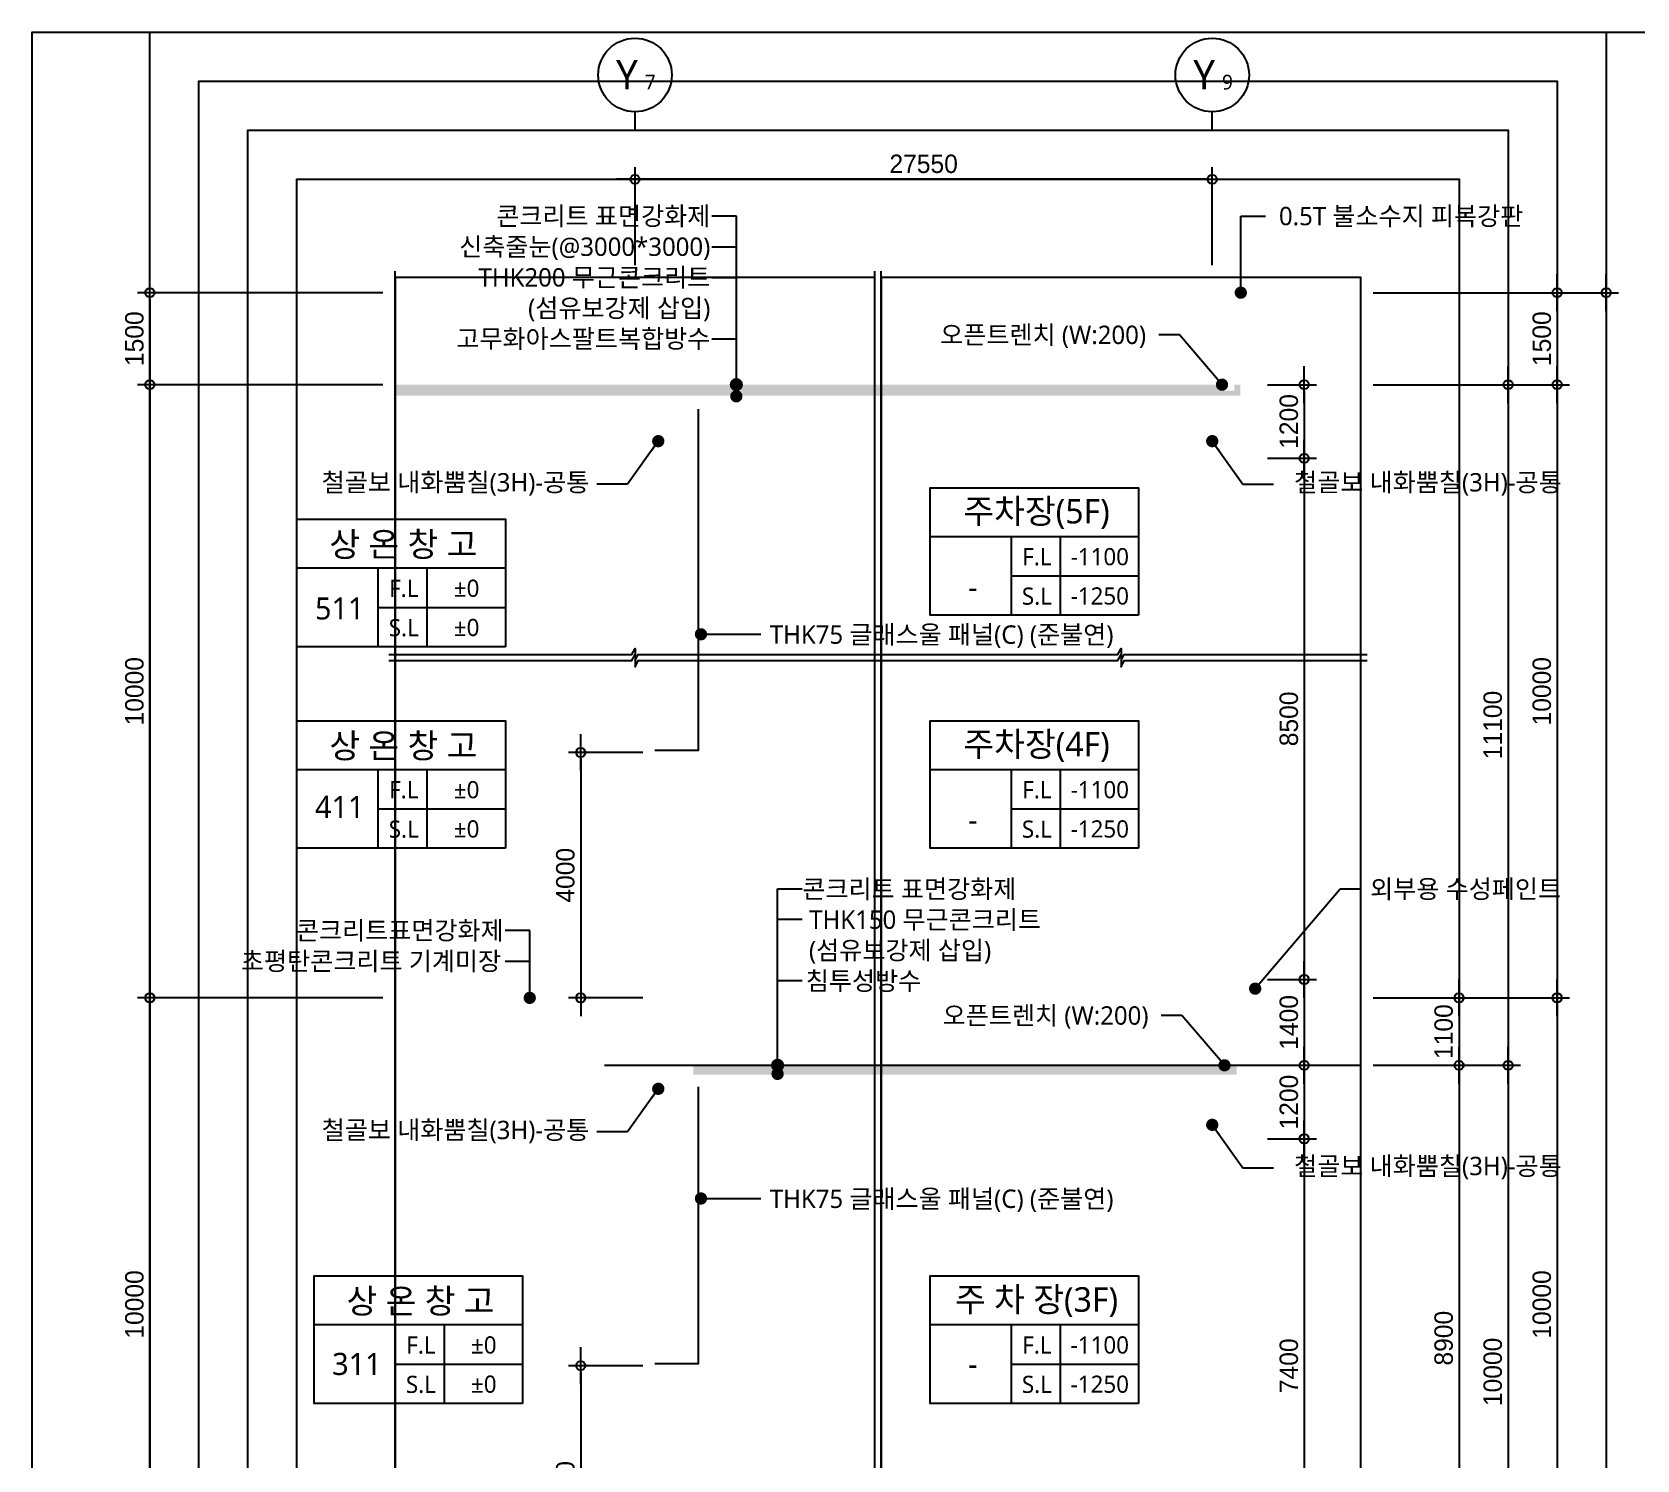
# Model space of a CAD drawing. Header units: millimetres. Extents: x 43197023 to 43466355, y 1341521 to 1420690.
# Drawn here: x 43369823 to 43395993, y 1397405 to 1420690 of the extents above; entities that cross this region are included whole.
import ezdxf
from ezdxf.enums import TextEntityAlignment as Align

# ---------------------------------------------------------------- set-up
doc = ezdxf.new("R2010")
doc.units = ezdxf.units.MM
doc.header["$LTSCALE"] = 1000
doc.header["$MEASUREMENT"] = 0
doc.header["$PDSIZE"] = -10
doc.layers.get('0').update_dxf_attribs({"linetype": 'CONTINUOUS'})
doc.layers.get('Defpoints').update_dxf_attribs({"color": 171, "linetype": 'CONTINUOUS'})
for name, color, linetype in [('cen', 1, 'CONTINUOUS'), ('HAT', 253, 'CONTINUOUS'), ('INS', 9, 'BATTING'), ('LED', 7, 'CONTINUOUS'), ('NDIM', 7, 'CONTINUOUS'), ('SYM', 7, 'CONTINUOUS'), ('SYM(AXIS)', 7, 'CONTINUOUS'), ('TEXT(AXIS)', 2, 'CONTINUOUS'), ('TEXT(MIN)', 7, 'CONTINUOUS'), ('TEXT(실명)', 3, 'CONTINUOUS'), ('TEXT-기입', 6, 'CONTINUOUS'), ('TITLE', 7, 'CONTINUOUS')]:
    doc.layers.add(name, color=color, linetype=linetype)
doc.styles.add('CGS', font='cgse', dxfattribs={"bigfont": 'cgs'})
doc.styles.add('나눔바른고딕', font='NanumBarunGothic.ttf')
doc.linetypes.add('BATTING', pattern='A,0.0001,-0.1,[134,ltypeshp.shx,S=0.1,R=0,X=-0.1,Y=0],-0.2,[134,ltypeshp.shx,S=0.1,R=180,X=0.1,Y=0],-0.1', length=0.4001)
doc.dimstyles.new('NDIM 1200', dxfattribs={"dimscale": 500, "dimtxt": 3, "dimasz": 1, "dimexe": 2, "dimexo": 2, "dimgap": 1, "dimtad": 1, "dimdec": 0, "dimdsep": 46, "dimtxsty": 'CGS', "dimblk": 'DOT0', "dimcen": 1, "dimdle": 8, "dimclrd": 2, "dimclre": 2, "dimclrt": 2, "dimadec": 0, "dimazin": 0, "dimtfac": 1, "dimtdec": 0, "dimtix": 1, "dimtmove": 2, "dimatfit": 3, "dimldrblk": 'DOT0', "dimfxl": 1, "dimtolj": 1, "dimtzin": 0, "dimlwd": -1, "dimlwe": -1, "dimarcsym": 0})

# ---------------------------------------------------------------- blocks, each defined once
blk = doc.blocks.new('DOT0')
blk.add_line((-3, 0), (3, 0))
at = {"color": 6}
blk.add_circle((0, 0), 0.75, dxfattribs=at)
blk = doc.blocks.new('*D45')
at = {"layer": 'Defpoints', "color": 0, "ltscale": 0.4, "transparency": 16777216}
for p in [(43379655, 1418290), (43379655, 1416690), (43389068, 1416690)]:
    blk.add_point(p, dxfattribs=at)
at = {"layer": 'NDIM', "ltscale": 0.4, "transparency": 16777216}
for p, q in [((43379655, 1416890), (43379655, 1418490)), ((43389068, 1416890), (43389068, 1418490)), ((43388968, 1418290), (43379755, 1418290))]:
    blk.add_line(p, q, dxfattribs=at)
at = {"layer": 'NDIM', "ltscale": 0.4, "transparency": 16777216, "xscale": 100, "yscale": 100, "zscale": 100, "rotation": 180}
blk.add_blockref('DOT0', (43379655, 1418290), dxfattribs=at)
at = {"layer": 'NDIM', "ltscale": 0.4, "transparency": 16777216, "xscale": 100, "yscale": 100, "zscale": 100}
blk.add_blockref('DOT0', (43389068, 1418290), dxfattribs=at)
at = {"layer": 'NDIM', "ltscale": 0.4, "transparency": 16777216, "insert": (43384362, 1418540), "char_height": 300, "attachment_point": 5, "style": 'CGS'}
blk.add_mtext('\\A1;27550', dxfattribs=at)
blk = doc.blocks.new('A$C2F20087E')
at = {"layer": 'SYM(AXIS)'}
blk.add_line((600, 0), (600, 300), dxfattribs=at)
blk.add_circle((600, 900), 600, dxfattribs=at)
blk = doc.blocks.new('*D150')
at = {"layer": 'Defpoints', "color": 0, "ltscale": 0.4, "transparency": 16777216}
for p in [(43375743, 1404940), (43371743, 1394940), (43375743, 1394940)]:
    blk.add_point(p, dxfattribs=at)
at = {"layer": 'NDIM', "ltscale": 0.4, "transparency": 16777216}
for p, q in [((43375543, 1404940), (43371543, 1404940)), ((43371743, 1404840), (43371743, 1395040)), ((43375543, 1394940), (43371543, 1394940))]:
    blk.add_line(p, q, dxfattribs=at)
at = {"layer": 'NDIM', "ltscale": 0.4, "transparency": 16777216, "xscale": 100, "yscale": 100, "zscale": 100}
for p, rotation in [((43371743, 1404940), 90), ((43371743, 1394940), 270)]:
    blk.add_blockref('DOT0', p, dxfattribs=dict(at, rotation=rotation))
at = {"layer": 'NDIM', "ltscale": 0.4, "transparency": 16777216, "insert": (43371493, 1399940), "char_height": 300, "attachment_point": 5, "rotation": 90, "style": 'CGS'}
blk.add_mtext('\\A1;10000', dxfattribs=at)
blk = doc.blocks.new('*D151')
at = {"layer": 'Defpoints', "color": 0, "ltscale": 0.4, "transparency": 16777216}
for p in [(43375743, 1414940), (43371743, 1404940), (43375743, 1404940)]:
    blk.add_point(p, dxfattribs=at)
at = {"layer": 'NDIM', "ltscale": 0.4, "transparency": 16777216}
for p, q in [((43375543, 1414940), (43371543, 1414940)), ((43371743, 1414840), (43371743, 1405040)), ((43375543, 1404940), (43371543, 1404940))]:
    blk.add_line(p, q, dxfattribs=at)
at = {"layer": 'NDIM', "ltscale": 0.4, "transparency": 16777216, "xscale": 100, "yscale": 100, "zscale": 100}
for p, rotation in [((43371743, 1414940), 90), ((43371743, 1404940), 270)]:
    blk.add_blockref('DOT0', p, dxfattribs=dict(at, rotation=rotation))
at = {"layer": 'NDIM', "ltscale": 0.4, "transparency": 16777216, "insert": (43371493, 1409940), "char_height": 300, "attachment_point": 5, "rotation": 90, "style": 'CGS'}
blk.add_mtext('\\A1;10000', dxfattribs=at)
blk = doc.blocks.new('*D152')
at = {"layer": 'Defpoints', "color": 0, "ltscale": 0.4, "transparency": 16777216}
for p in [(43375743, 1416440), (43371743, 1414940), (43375743, 1414940)]:
    blk.add_point(p, dxfattribs=at)
at = {"layer": 'NDIM', "ltscale": 0.4, "transparency": 16777216}
for p, q in [((43375543, 1416440), (43371543, 1416440)), ((43371743, 1416340), (43371743, 1415040)), ((43375543, 1414940), (43371543, 1414940))]:
    blk.add_line(p, q, dxfattribs=at)
at = {"layer": 'NDIM', "ltscale": 0.4, "transparency": 16777216, "xscale": 100, "yscale": 100, "zscale": 100}
for p, rotation in [((43371743, 1416440), 90), ((43371743, 1414940), 270)]:
    blk.add_blockref('DOT0', p, dxfattribs=dict(at, rotation=rotation))
at = {"layer": 'NDIM', "ltscale": 0.4, "transparency": 16777216, "insert": (43371493, 1415690), "char_height": 300, "attachment_point": 5, "rotation": 90, "style": 'CGS'}
blk.add_mtext('\\A1;1500', dxfattribs=at)
blk = doc.blocks.new('*D160')
at = {"layer": 'Defpoints', "color": 0, "ltscale": 0.4, "transparency": 16777216}
for p in [(43391493, 1416440), (43391493, 1373840), (43395493, 1373840)]:
    blk.add_point(p, dxfattribs=at)
at = {"layer": 'NDIM', "ltscale": 0.4, "transparency": 16777216}
for p, q in [((43391693, 1416440), (43395693, 1416440)), ((43395493, 1416340), (43395493, 1373940)), ((43391693, 1373840), (43395693, 1373840))]:
    blk.add_line(p, q, dxfattribs=at)
at = {"layer": 'NDIM', "ltscale": 0.4, "transparency": 16777216, "xscale": 100, "yscale": 100, "zscale": 100}
for p, rotation in [((43395493, 1416440), 90), ((43395493, 1373840), 270)]:
    blk.add_blockref('DOT0', p, dxfattribs=dict(at, rotation=rotation))
at = {"layer": 'NDIM', "ltscale": 0.4, "transparency": 16777216, "insert": (43395243, 1395140), "char_height": 300, "attachment_point": 5, "rotation": 90, "style": 'CGS'}
blk.add_mtext('\\A1;52600', dxfattribs=at)
blk = doc.blocks.new('*D164')
at = {"layer": 'Defpoints', "color": 0, "ltscale": 0.4, "transparency": 16777216}
for p in [(43391493, 1404940), (43391493, 1394940), (43394693, 1394940)]:
    blk.add_point(p, dxfattribs=at)
at = {"layer": 'NDIM', "ltscale": 0.4, "transparency": 16777216}
for p, q in [((43391693, 1404940), (43394893, 1404940)), ((43394693, 1404840), (43394693, 1395040)), ((43391693, 1394940), (43394893, 1394940))]:
    blk.add_line(p, q, dxfattribs=at)
at = {"layer": 'NDIM', "ltscale": 0.4, "transparency": 16777216, "xscale": 100, "yscale": 100, "zscale": 100}
for p, rotation in [((43394693, 1404940), 90), ((43394693, 1394940), 270)]:
    blk.add_blockref('DOT0', p, dxfattribs=dict(at, rotation=rotation))
at = {"layer": 'NDIM', "ltscale": 0.4, "transparency": 16777216, "insert": (43394443, 1399940), "char_height": 300, "attachment_point": 5, "rotation": 90, "style": 'CGS'}
blk.add_mtext('\\A1;10000', dxfattribs=at)
blk = doc.blocks.new('*D165')
at = {"layer": 'Defpoints', "color": 0, "ltscale": 0.4, "transparency": 16777216}
for p in [(43391493, 1414940), (43391493, 1404940), (43394693, 1404940)]:
    blk.add_point(p, dxfattribs=at)
at = {"layer": 'NDIM', "ltscale": 0.4, "transparency": 16777216}
for p, q in [((43391693, 1414940), (43394893, 1414940)), ((43394693, 1414840), (43394693, 1405040)), ((43391693, 1404940), (43394893, 1404940))]:
    blk.add_line(p, q, dxfattribs=at)
at = {"layer": 'NDIM', "ltscale": 0.4, "transparency": 16777216, "xscale": 100, "yscale": 100, "zscale": 100}
for p, rotation in [((43394693, 1414940), 90), ((43394693, 1404940), 270)]:
    blk.add_blockref('DOT0', p, dxfattribs=dict(at, rotation=rotation))
at = {"layer": 'NDIM', "ltscale": 0.4, "transparency": 16777216, "insert": (43394443, 1409940), "char_height": 300, "attachment_point": 5, "rotation": 90, "style": 'CGS'}
blk.add_mtext('\\A1;10000', dxfattribs=at)
blk = doc.blocks.new('*D166')
at = {"layer": 'Defpoints', "color": 0, "ltscale": 0.4, "transparency": 16777216}
for p in [(43391493, 1416440), (43391493, 1414940), (43394693, 1414940)]:
    blk.add_point(p, dxfattribs=at)
at = {"layer": 'NDIM', "ltscale": 0.4, "transparency": 16777216}
for p, q in [((43391693, 1416440), (43394893, 1416440)), ((43394693, 1416340), (43394693, 1415040)), ((43391693, 1414940), (43394893, 1414940))]:
    blk.add_line(p, q, dxfattribs=at)
at = {"layer": 'NDIM', "ltscale": 0.4, "transparency": 16777216, "xscale": 100, "yscale": 100, "zscale": 100}
for p, rotation in [((43394693, 1416440), 90), ((43394693, 1414940), 270)]:
    blk.add_blockref('DOT0', p, dxfattribs=dict(at, rotation=rotation))
at = {"layer": 'NDIM', "ltscale": 0.4, "transparency": 16777216, "insert": (43394443, 1415690), "char_height": 300, "attachment_point": 5, "rotation": 90, "style": 'CGS'}
blk.add_mtext('\\A1;1500', dxfattribs=at)
blk = doc.blocks.new('*D170')
at = {"layer": 'Defpoints', "color": 0, "ltscale": 0.4, "transparency": 16777216}
for p in [(43391493, 1403840), (43391493, 1393840), (43393893, 1393840)]:
    blk.add_point(p, dxfattribs=at)
at = {"layer": 'NDIM', "ltscale": 0.4, "transparency": 16777216}
for p, q in [((43391693, 1403840), (43394093, 1403840)), ((43393893, 1403740), (43393893, 1393940)), ((43391693, 1393840), (43394093, 1393840))]:
    blk.add_line(p, q, dxfattribs=at)
at = {"layer": 'NDIM', "ltscale": 0.4, "transparency": 16777216, "xscale": 100, "yscale": 100, "zscale": 100}
for p, rotation in [((43393893, 1403840), 90), ((43393893, 1393840), 270)]:
    blk.add_blockref('DOT0', p, dxfattribs=dict(at, rotation=rotation))
at = {"layer": 'NDIM', "ltscale": 0.4, "transparency": 16777216, "insert": (43393643, 1398840), "char_height": 300, "attachment_point": 5, "rotation": 90, "style": 'CGS'}
blk.add_mtext('\\A1;10000', dxfattribs=at)
blk = doc.blocks.new('*D171')
at = {"layer": 'Defpoints', "color": 0, "ltscale": 0.4, "transparency": 16777216}
for p in [(43391493, 1414940), (43391493, 1403840), (43393893, 1403840)]:
    blk.add_point(p, dxfattribs=at)
at = {"layer": 'NDIM', "ltscale": 0.4, "transparency": 16777216}
for p, q in [((43391693, 1414940), (43394093, 1414940)), ((43393893, 1414840), (43393893, 1403940)), ((43391693, 1403840), (43394093, 1403840))]:
    blk.add_line(p, q, dxfattribs=at)
at = {"layer": 'NDIM', "ltscale": 0.4, "transparency": 16777216, "xscale": 100, "yscale": 100, "zscale": 100}
for p, rotation in [((43393893, 1414940), 90), ((43393893, 1403840), 270)]:
    blk.add_blockref('DOT0', p, dxfattribs=dict(at, rotation=rotation))
at = {"layer": 'NDIM', "ltscale": 0.4, "transparency": 16777216, "insert": (43393643, 1409390), "char_height": 300, "attachment_point": 5, "rotation": 90, "style": 'CGS'}
blk.add_mtext('\\A1;11100', dxfattribs=at)
blk = doc.blocks.new('*D177')
at = {"layer": 'Defpoints', "color": 0, "ltscale": 0.4, "transparency": 16777216}
for p in [(43391493, 1404940), (43391493, 1403840), (43393093, 1403840)]:
    blk.add_point(p, dxfattribs=at)
at = {"layer": 'NDIM', "ltscale": 0.4, "transparency": 16777216}
for p, q in [((43391693, 1404940), (43393293, 1404940)), ((43393093, 1404840), (43393093, 1403940)), ((43391693, 1403840), (43393293, 1403840))]:
    blk.add_line(p, q, dxfattribs=at)
at = {"layer": 'NDIM', "ltscale": 0.4, "transparency": 16777216, "xscale": 100, "yscale": 100, "zscale": 100}
for p, rotation in [((43393093, 1404940), 90), ((43393093, 1403840), 270)]:
    blk.add_blockref('DOT0', p, dxfattribs=dict(at, rotation=rotation))
at = {"layer": 'NDIM', "ltscale": 0.4, "transparency": 16777216, "insert": (43392843, 1404390), "char_height": 300, "attachment_point": 5, "rotation": 90, "style": 'CGS'}
blk.add_mtext('\\A1;1100', dxfattribs=at)
blk = doc.blocks.new('*D178')
at = {"layer": 'Defpoints', "color": 0, "ltscale": 0.4, "transparency": 16777216}
for p in [(43391493, 1403840), (43391493, 1394940), (43393093, 1394940)]:
    blk.add_point(p, dxfattribs=at)
at = {"layer": 'NDIM', "ltscale": 0.4, "transparency": 16777216}
for p, q in [((43391693, 1403840), (43393293, 1403840)), ((43393093, 1403740), (43393093, 1395040)), ((43391693, 1394940), (43393293, 1394940))]:
    blk.add_line(p, q, dxfattribs=at)
at = {"layer": 'NDIM', "ltscale": 0.4, "transparency": 16777216, "xscale": 100, "yscale": 100, "zscale": 100}
for p, rotation in [((43393093, 1403840), 90), ((43393093, 1394940), 270)]:
    blk.add_blockref('DOT0', p, dxfattribs=dict(at, rotation=rotation))
at = {"layer": 'NDIM', "ltscale": 0.4, "transparency": 16777216, "insert": (43392843, 1399390), "char_height": 300, "attachment_point": 5, "rotation": 90, "style": 'CGS'}
blk.add_mtext('\\A1;8900', dxfattribs=at)
blk = doc.blocks.new('*D179')
at = {"layer": 'Defpoints', "color": 0, "ltscale": 0.4, "transparency": 16777216}
for p in [(43379980, 1408941), (43378770, 1404940), (43379980, 1404940)]:
    blk.add_point(p, dxfattribs=at)
at = {"layer": 'NDIM', "ltscale": 0.4, "transparency": 16777216}
for p, q in [((43379780, 1408941), (43378570, 1408941)), ((43378770, 1408841), (43378770, 1405040)), ((43379780, 1404940), (43378570, 1404940))]:
    blk.add_line(p, q, dxfattribs=at)
at = {"layer": 'NDIM', "ltscale": 0.4, "transparency": 16777216, "xscale": 100, "yscale": 100, "zscale": 100}
for p, rotation in [((43378770, 1408941), 90), ((43378770, 1404940), 270)]:
    blk.add_blockref('DOT0', p, dxfattribs=dict(at, rotation=rotation))
at = {"layer": 'NDIM', "ltscale": 0.4, "transparency": 16777216, "insert": (43378520, 1406940), "char_height": 300, "attachment_point": 5, "rotation": 90, "style": 'CGS'}
blk.add_mtext('\\A1;4000', dxfattribs=at)
blk = doc.blocks.new('*D180')
at = {"layer": 'Defpoints', "color": 0, "ltscale": 0.4, "transparency": 16777216}
for p in [(43389768, 1405240), (43389768, 1403840), (43390568, 1403840)]:
    blk.add_point(p, dxfattribs=at)
at = {"layer": 'NDIM', "ltscale": 0.4, "transparency": 16777216}
for p, q in [((43389968, 1405240), (43390768, 1405240)), ((43390568, 1405140), (43390568, 1403940)), ((43389968, 1403840), (43390768, 1403840))]:
    blk.add_line(p, q, dxfattribs=at)
at = {"layer": 'NDIM', "ltscale": 0.4, "transparency": 16777216, "xscale": 100, "yscale": 100, "zscale": 100}
for p, rotation in [((43390568, 1405240), 90), ((43390568, 1403840), 270)]:
    blk.add_blockref('DOT0', p, dxfattribs=dict(at, rotation=rotation))
at = {"layer": 'NDIM', "ltscale": 0.4, "transparency": 16777216, "insert": (43390318, 1404540), "char_height": 300, "attachment_point": 5, "rotation": 90, "style": 'CGS'}
blk.add_mtext('\\A1;1400', dxfattribs=at)
blk = doc.blocks.new('*D181')
at = {"layer": 'Defpoints', "color": 0, "ltscale": 0.4, "transparency": 16777216}
for p in [(43389768, 1413740), (43389768, 1405240), (43390568, 1405240)]:
    blk.add_point(p, dxfattribs=at)
at = {"layer": 'NDIM', "ltscale": 0.4, "transparency": 16777216}
for p, q in [((43389968, 1413740), (43390768, 1413740)), ((43390568, 1413640), (43390568, 1405340)), ((43389968, 1405240), (43390768, 1405240))]:
    blk.add_line(p, q, dxfattribs=at)
at = {"layer": 'NDIM', "ltscale": 0.4, "transparency": 16777216, "xscale": 100, "yscale": 100, "zscale": 100}
for p, rotation in [((43390568, 1413740), 90), ((43390568, 1405240), 270)]:
    blk.add_blockref('DOT0', p, dxfattribs=dict(at, rotation=rotation))
at = {"layer": 'NDIM', "ltscale": 0.4, "transparency": 16777216, "insert": (43390318, 1409490), "char_height": 300, "attachment_point": 5, "rotation": 90, "style": 'CGS'}
blk.add_mtext('\\A1;8500', dxfattribs=at)
blk = doc.blocks.new('*D182')
at = {"layer": 'Defpoints', "color": 0, "ltscale": 0.4, "transparency": 16777216}
for p in [(43389768, 1414940), (43389768, 1413740), (43390568, 1413740)]:
    blk.add_point(p, dxfattribs=at)
at = {"layer": 'NDIM', "ltscale": 0.4, "transparency": 16777216}
for p, q in [((43389968, 1414940), (43390768, 1414940)), ((43390568, 1414840), (43390568, 1413840)), ((43389968, 1413740), (43390768, 1413740))]:
    blk.add_line(p, q, dxfattribs=at)
at = {"layer": 'NDIM', "ltscale": 0.4, "transparency": 16777216, "xscale": 100, "yscale": 100, "zscale": 100}
for p, rotation in [((43390568, 1414940), 90), ((43390568, 1413740), 270)]:
    blk.add_blockref('DOT0', p, dxfattribs=dict(at, rotation=rotation))
at = {"layer": 'NDIM', "ltscale": 0.4, "transparency": 16777216, "insert": (43390318, 1414340), "char_height": 300, "attachment_point": 5, "rotation": 90, "style": 'CGS'}
blk.add_mtext('\\A1;1200', dxfattribs=at)
blk = doc.blocks.new('*D183')
at = {"layer": 'Defpoints', "color": 0, "ltscale": 0.4, "transparency": 16777216}
for p in [(43389768, 1403840), (43389768, 1402640), (43390568, 1402640)]:
    blk.add_point(p, dxfattribs=at)
at = {"layer": 'NDIM', "ltscale": 0.4, "transparency": 16777216}
for p, q in [((43389968, 1403840), (43390768, 1403840)), ((43390568, 1403740), (43390568, 1402740)), ((43389968, 1402640), (43390768, 1402640))]:
    blk.add_line(p, q, dxfattribs=at)
at = {"layer": 'NDIM', "ltscale": 0.4, "transparency": 16777216, "xscale": 100, "yscale": 100, "zscale": 100}
for p, rotation in [((43390568, 1403840), 90), ((43390568, 1402640), 270)]:
    blk.add_blockref('DOT0', p, dxfattribs=dict(at, rotation=rotation))
at = {"layer": 'NDIM', "ltscale": 0.4, "transparency": 16777216, "insert": (43390318, 1403240), "char_height": 300, "attachment_point": 5, "rotation": 90, "style": 'CGS'}
blk.add_mtext('\\A1;1200', dxfattribs=at)
blk = doc.blocks.new('*D185')
at = {"layer": 'Defpoints', "color": 0, "ltscale": 0.4, "transparency": 16777216}
for p in [(43389768, 1402640), (43389768, 1395240), (43390568, 1395240)]:
    blk.add_point(p, dxfattribs=at)
at = {"layer": 'NDIM', "ltscale": 0.4, "transparency": 16777216}
for p, q in [((43389968, 1402640), (43390768, 1402640)), ((43390568, 1402540), (43390568, 1395340)), ((43389968, 1395240), (43390768, 1395240))]:
    blk.add_line(p, q, dxfattribs=at)
at = {"layer": 'NDIM', "ltscale": 0.4, "transparency": 16777216, "xscale": 100, "yscale": 100, "zscale": 100}
for p, rotation in [((43390568, 1402640), 90), ((43390568, 1395240), 270)]:
    blk.add_blockref('DOT0', p, dxfattribs=dict(at, rotation=rotation))
at = {"layer": 'NDIM', "ltscale": 0.4, "transparency": 16777216, "insert": (43390318, 1398940), "char_height": 300, "attachment_point": 5, "rotation": 90, "style": 'CGS'}
blk.add_mtext('\\A1;7400', dxfattribs=at)
blk = doc.blocks.new('*D191')
at = {"layer": 'Defpoints', "color": 0, "ltscale": 0.4, "transparency": 16777216}
for p in [(43379980, 1398941), (43378770, 1394940), (43379980, 1394940)]:
    blk.add_point(p, dxfattribs=at)
at = {"layer": 'NDIM', "ltscale": 0.4, "transparency": 16777216}
for p, q in [((43379780, 1398941), (43378570, 1398941)), ((43378770, 1398841), (43378770, 1395040)), ((43379780, 1394940), (43378570, 1394940))]:
    blk.add_line(p, q, dxfattribs=at)
at = {"layer": 'NDIM', "ltscale": 0.4, "transparency": 16777216, "xscale": 100, "yscale": 100, "zscale": 100}
for p, rotation in [((43378770, 1398941), 90), ((43378770, 1394940), 270)]:
    blk.add_blockref('DOT0', p, dxfattribs=dict(at, rotation=rotation))
at = {"layer": 'NDIM', "ltscale": 0.4, "transparency": 16777216, "insert": (43378520, 1396940), "char_height": 300, "attachment_point": 5, "rotation": 90, "style": 'CGS'}
blk.add_mtext('\\A1;4000', dxfattribs=at)
blk = doc.blocks.new('A$C51E23882')
at = {"layer": 'TITLE'}
blk.add_lwpolyline([(8500, 0), (0, 0), (0, 5200), (8500, 5200)], close=True, dxfattribs=at)
for points in [[(8500, 3200), (0, 3200)], [(3300, 3200), (3300, 0)], [(5300, 3200), (5300, 0)], [(3300, 1600), (8500, 1600)]]:
    blk.add_lwpolyline(points, dxfattribs=at)
at = {"layer": 'TITLE', "style": '나눔바른고딕'}
for s, p in [('F.L', (4352, 2378)), ('S.L', (4352, 778))]:
    blk.add_text(s, height=700, dxfattribs=at).set_placement(p, align=Align.MIDDLE)

msp = doc.modelspace()

# ---------------------------------------------------------------- hatches: boundary and pattern name
at = {"layer": 'HAT'}
h = msp.add_hatch(dxfattribs=at)
h.set_pattern_fill('AR-CONC', color=256)
h.set_pattern_definition([(50, (41001663.11, 2086846.14), (182.184669, -15.9390855), [19.05, -209.55]), (355, (41001663.11, 2086846.14), (-35.243421, 191.056845), [15.24, -167.640584]), (100.451445, (41001678.3, 2086844.81), (146.941247, 175.117752), [16.190009, -178.090245]), (46.1842, (41001663.1, 2086896.94), (271.07904, -42.042328), [28.575, -314.325]), (96.635558, (41001685.7, 2086893.43), (237.404134, 247.426125), [24.285023, -267.135608]), (351.184151, (41001663.1, 2086896.94), (237.404134, 247.426125), [22.859967, -251.459732]), (21, (41001688.51, 2086884.24), (151.614391, -102.265198), [19.05, -209.55]), (326, (41001688.51, 2086884.24), (61.802028, 184.187966), [15.24, -167.64]), (71.451445, (41001701.14, 2086875.72), (213.416419, 81.922769), [16.190009, -178.089938]), (37.5, (41001663.11, 2086846.14), (3.0886033, 84.5550389), [0, -165.608, 0, -170.18, 0, -168.275]), (7.5, (41001663.11, 2086846.14), (66.8196625, 100.1805748), [0, -97.028, 0, -161.798, 0, -64.135]), (327.5, (41001606.47, 2086846.14), (135.5905952, -5.728744), [0, -63.5, 0, -198.12, 0, -262.89]), (317.5, (41001581.07, 2086846.14), (148.1291814, 25.426491), [0, -82.55, 0, -131.572, 0, -186.69])])
h.paths.add_polyline_path([(43389227.7, 1414840.2), (43389227.7, 1414940.2), (43375742.9, 1414940.2), (43375742.9, 1414760.2), (43389527.6, 1414760.2), (43389527.6, 1414940.2), (43389427.7, 1414940.2), (43389427.7, 1414840.2)])
h = msp.add_hatch(dxfattribs=at)
h.set_pattern_fill('AR-CONC', color=256)
h.set_pattern_definition([(50, (41001603.32, 2075746.14), (182.184669, -15.9390855), [19.05, -209.55]), (355, (41001603.32, 2075746.14), (-35.243421, 191.056845), [15.24, -167.640584]), (100.451445, (41001618.5, 2075744.81), (146.941247, 175.117752), [16.190009, -178.090245]), (46.1842, (41001603.32, 2075796.94), (271.07904, -42.042328), [28.575, -314.325]), (96.635558, (41001625.9, 2075793.43), (237.404134, 247.426125), [24.285023, -267.135608]), (351.184151, (41001603.32, 2075796.94), (237.404134, 247.426125), [22.859967, -251.459732]), (21, (41001628.72, 2075784.24), (151.614391, -102.265198), [19.05, -209.55]), (326, (41001628.72, 2075784.24), (61.802028, 184.187966), [15.24, -167.64]), (71.451445, (41001641.35, 2075775.72), (213.416419, 81.922769), [16.190009, -178.089938]), (37.5, (41001603.32, 2075746.14), (3.0886033, 84.5550389), [0, -165.608, 0, -170.18, 0, -168.275]), (7.5, (41001603.32, 2075746.14), (66.8196625, 100.1805748), [0, -97.028, 0, -161.798, 0, -64.135]), (327.5, (41001546.68, 2075746.14), (135.5905952, -5.728744), [0, -63.5, 0, -198.12, 0, -262.89]), (317.5, (41001521.28, 2075746.14), (148.1291814, 25.426491), [0, -82.55, 0, -131.572, 0, -186.69])])
h.paths.add_polyline_path([(43380605.3, 1403840.2), (43389467.8, 1403840.2), (43389467.8, 1403690.2), (43380605.3, 1403690.2)])
h = msp.add_hatch(dxfattribs=at)
h.set_pattern_fill('AR-CONC', color=256)
h.set_pattern_definition([(50, (41001603.34, 2075746.14), (182.184669, -15.9390855), [19.05, -209.55]), (355, (41001603.34, 2075746.14), (-35.243421, 191.056845), [15.24, -167.640584]), (100.451445, (41001618.53, 2075744.81), (146.941247, 175.117752), [16.190009, -178.090245]), (46.1842, (41001603.34, 2075796.94), (271.07904, -42.042328), [28.575, -314.325]), (96.635558, (41001625.93, 2075793.43), (237.404134, 247.426125), [24.285023, -267.135608]), (351.184151, (41001603.34, 2075796.94), (237.404134, 247.426125), [22.859967, -251.459732]), (21, (41001628.74, 2075784.24), (151.614391, -102.265198), [19.05, -209.55]), (326, (41001628.74, 2075784.24), (61.802028, 184.187966), [15.24, -167.64]), (71.451445, (41001641.38, 2075775.72), (213.416419, 81.922769), [16.190009, -178.089938]), (37.5, (41001603.344, 2075746.14), (3.0886033, 84.5550389), [0, -165.608, 0, -170.18, 0, -168.275]), (7.5, (41001603.34, 2075746.14), (66.8196625, 100.1805748), [0, -97.028, 0, -161.798, 0, -64.135]), (327.5, (41001546.7, 2075746.14), (135.5905952, -5.728744), [0, -63.5, 0, -198.12, 0, -262.89]), (317.5, (41001521.3, 2075746.14), (148.1291814, 25.426491), [0, -82.55, 0, -131.572, 0, -186.69])])
h.paths.add_polyline_path([(43380605.4, 1403840.2), (43389467.9, 1403840.2), (43389467.9, 1403690.2), (43380605.4, 1403690.2)])
at = {"layer": 'LED'}
h = msp.add_hatch(color=256, dxfattribs=at)
h.dxf.hatch_style = 1
edge = h.paths.add_edge_path()
edge.add_arc((43381307.6, 1414940.2), 108, 0, 360)
h = msp.add_hatch(color=256, dxfattribs=at)
h.dxf.hatch_style = 1
edge = h.paths.add_edge_path()
edge.add_arc((43381980.2, 1403840.2), 108, 0, 360)

# ---------------------------------------------------------------- linework, layer by layer
at = {"layer": 'cen', "ltscale": 10000}
msp.add_line((43379155.4, 1403840.2), (43391492.9, 1403840.2), dxfattribs=at)
at = {"layer": 'Defpoints', "ltscale": 10000}
for points in [[(43425223.4, 1349690.2), (43369823.4, 1349690.2), (43369823.4, 1420690.2), (43425223.4, 1420690.2)], [(43395492.9, 1352890.2), (43371742.9, 1352890.2), (43371742.9, 1420690.2), (43395492.9, 1420690.2)], [(43394692.9, 1353690.2), (43372542.9, 1353690.2), (43372542.9, 1419890.2), (43394692.9, 1419890.2)], [(43393892.9, 1354490.2), (43373342.9, 1354490.2), (43373342.9, 1419090.2), (43393892.9, 1419090.2)], [(43393092.9, 1355290.2), (43374142.9, 1355290.2), (43374142.9, 1418290.2), (43393092.9, 1418290.2)], [(43375742.9, 1356890.2), (43383567.9, 1356890.2), (43383567.9, 1416690.2), (43375742.9, 1416690.2)], [(43383667.9, 1356890.2), (43391492.9, 1356890.2), (43391492.9, 1416690.2), (43383667.9, 1416690.2)]]:
    msp.add_lwpolyline(points, close=True, dxfattribs=at)
at = {"layer": 'INS', "ltscale": 0.09}
for points in [[(43379980.4, 1408978.2), (43380692.9, 1408978.2), (43380692.9, 1414540.2)], [(43379980.4, 1398978.2), (43380692.9, 1398978.2), (43380692.9, 1403490.2)]]:
    msp.add_lwpolyline(points, dxfattribs=at)
at = {"layer": 'SYM', "color": 8}
for points in [[(43375742.9, 1356790.2), (43375742.9, 1386740.2), (43375642.9, 1386790.2), (43375842.9, 1386790.2), (43375742.9, 1386840.2), (43375742.9, 1416790.2)], [(43383567.9, 1356790.2), (43383567.9, 1386740.2), (43383467.9, 1386790.2), (43383667.9, 1386790.2), (43383567.9, 1386840.2), (43383567.9, 1416790.2)], [(43383667.9, 1356790.2), (43383667.9, 1386740.2), (43383567.9, 1386790.2), (43383767.9, 1386790.2), (43383667.9, 1386840.2), (43383667.9, 1416790.2)], [(43375642.9, 1410540.1), (43379605.4, 1410540.1), (43379655.4, 1410640.2), (43379655.4, 1410440.2), (43379705.4, 1410540.2), (43383617.9, 1410540.2)], [(43375642.9, 1410440.1), (43379605.4, 1410440.1), (43379655.4, 1410540.2), (43379655.4, 1410340.2), (43379705.4, 1410440.2), (43383617.9, 1410440.2)], [(43383617.9, 1410540.1), (43387530.4, 1410540.1), (43387580.4, 1410640.2), (43387580.4, 1410440.2), (43387630.4, 1410540.2), (43391592.9, 1410540.2)], [(43383617.9, 1410440.1), (43387530.4, 1410440.1), (43387580.4, 1410540.2), (43387580.4, 1410340.2), (43387630.4, 1410440.2), (43391592.9, 1410440.2)]]:
    msp.add_lwpolyline(points, dxfattribs=at)
at = {"layer": 'TEXT(MIN)', "ltscale": 10000}
for p, q in [((43380907.6, 1417190.2), (43381307.6, 1417190.2)), ((43380907.6, 1416690.2), (43381307.6, 1416690.2)), ((43380907.6, 1415690.2), (43381307.6, 1415690.2)), ((43382380.2, 1406215.5), (43381980.2, 1406215.5)), ((43377538.2, 1405540.2), (43377938.2, 1405540.2)), ((43382380.2, 1405215.5), (43381980.2, 1405215.5))]:
    msp.add_line(p, q, dxfattribs=at)

# ---------------------------------------------------------------- block references
for p in [(43379055.4, 1419090.2), (43388467.9, 1419090.2)]:
    msp.add_blockref('A$C2F20087E', p)
at = {"xscale": 0.4, "yscale": 0.4, "zscale": 0.4}
for p in [(43384467.9, 1411180.2), (43374142.9, 1410665.5), (43374142.9, 1407380.5), (43384467.9, 1407380.5), (43374422.9, 1398325.2), (43384467.8, 1398325.2)]:
    msp.add_blockref('A$C51E23882', p, dxfattribs=at)

# ---------------------------------------------------------------- texts
at = {"layer": 'TEXT(AXIS)', "style": '나눔바른고딕'}
for s, height, p in [('Y', 480, (43379523.7, 1419994.1)), ('Y', 480, (43388936.2, 1419994.1)), ('7', 240, (43379903, 1419874.2)), ('9', 240, (43389315.5, 1419874.2))]:
    msp.add_text(s, height=height, dxfattribs=at).set_placement(p, align=Align.MIDDLE)
at = {"layer": 'TEXT(MIN)', "style": '나눔바른고딕'}
for s, p in [('콘크리트 표면강화제', (43380883, 1417690.2)), ('0.5T 불소수지 피복강판', (43394140, 1417690.2)), ('신축줄눈(@3000*3000)', (43380883, 1417190.2)), ('THK200 무근콘크리트', (43380883, 1416690.2)), ('(섬유보강제 삽입)', (43380883, 1416190.2)), ('고무화아스팔트복합방수', (43380883, 1415690.2)), ('오픈트렌치 (W:200)', (43387988.7, 1415752.9)), ('철골보 내화뿜칠(3H)-공통', (43378909.4, 1413348.3)), ('철골보 내화뿜칠(3H)-공통', (43394766.8, 1413348.3)), ('콘크리트 표면강화제', (43385873.7, 1406715.5)), ('외부용 수성페인트', (43394756.3, 1406715.5)), ('THK150 무근콘크리트', (43386276.1, 1406215.5)), ('콘크리트표면강화제', (43377513.6, 1406040.2)), ('(섬유보강제 삽입)', (43385463.5, 1405715.5)), ('초평탄콘크리트 기계미장', (43377471.5, 1405540.2)), ('침투성방수', (43384321.6, 1405215.5)), ('오픈트렌치 (W:200)', (43388028.9, 1404652.9)), ('철골보 내화뿜칠(3H)-공통', (43378909.4, 1402786.3)), ('철골보 내화뿜칠(3H)-공통', (43394766.8, 1402198.3))]:
    msp.add_text(s, height=300, dxfattribs=at).set_placement(p, align=Align.MIDDLE_RIGHT)
for p in [(43381853.2, 1410864.7), (43381853.2, 1401663.8)]:
    msp.add_text('THK75 글래스울 패널(C) (준불연)', height=300, dxfattribs=at).set_placement(p, align=Align.MIDDLE_LEFT)
at = {"layer": 'TEXT(실명)', "style": '나눔바른고딕'}
for s, p in [('주차장(5F)', (43386203, 1412857.8)), ('상 온 창 고', (43375878, 1412343.1)), ('상 온 창 고', (43375878, 1409058.1)), ('주차장(4F)', (43386203, 1409058.1)), ('상 온 창 고', (43376158, 1400002.8)), ('주 차 장(3F)', (43386202.9, 1400002.8))]:
    msp.add_text(s, height=400, dxfattribs=at).set_placement(p, align=Align.MIDDLE)
at = {"layer": 'TEXT-기입', "style": '나눔바른고딕'}
for s, height, p in [('-1100', 280, (43387234.3, 1412135.3)), ('±0', 280, (43376909.3, 1411620.6)), ('-', 360, (43385164.4, 1411639.9)), ('-1250', 280, (43387234.3, 1411495.3)), ('511', 360, (43374839.4, 1411288.8)), ('±0', 280, (43376909.3, 1410980.6)), ('±0', 280, (43376909.3, 1408335.6)), ('-1100', 280, (43387234.3, 1408335.6)), ('411', 360, (43374839.4, 1408055.1)), ('±0', 280, (43376909.3, 1407695.6)), ('-', 360, (43385164.4, 1407846.2)), ('-1250', 280, (43387234.3, 1407695.6)), ('±0', 280, (43377189.3, 1399280.3)), ('-1100', 280, (43387234.2, 1399280.3)), ('311', 360, (43375119.4, 1398970.5)), ('±0', 280, (43377189.3, 1398640.3)), ('-', 360, (43385164.3, 1398970.5)), ('-1250', 280, (43387234.2, 1398640.3))]:
    msp.add_text(s, height=height, dxfattribs=at).set_placement(p, align=Align.MIDDLE)

# ---------------------------------------------------------------- dimensions: what is measured, and where the dimension line sits
at = {"layer": 'NDIM', "ltscale": 0.4}
for base, p1, p2, angle, text, picture, middle in [((43379655.4, 1418290.2), (43389067.9, 1416690.2), (43379655.4, 1416690.2), 180, '27550', '*D45', (43384361.6, 1418540.2)), ((43395492.9, 1373840.2), (43391492.9, 1416440.2), (43391492.9, 1373840.2), 270, '52600', '*D160', (43395242.9, 1395140.2))]:
    dim = msp.add_linear_dim(base=base, p1=p1, p2=p2, angle=angle, text=text, dimstyle='NDIM 1200', override={"dimscale": 100, "dimclrd": 256, "dimclre": 256, "dimclrt": 256}, dxfattribs=at)
    dim.commit()
    dim.dimension.update_dxf_attribs({"geometry": picture, "text_midpoint": middle})
for base, p1, p2, angle, picture, middle in [((43371742.9, 1414940.2), (43375742.9, 1416440.2), (43375742.9, 1414940.2), 90, '*D152', (43371492.9, 1415690.2)), ((43394692.9, 1414940.2), (43391492.9, 1416440.2), (43391492.9, 1414940.2), 90, '*D166', (43394442.9, 1415690.2)), ((43371742.9, 1404940.2), (43375742.9, 1414940.2), (43375742.9, 1404940.2), 270, '*D151', (43371492.9, 1409940.2)), ((43390567.8, 1413740.2), (43389767.9, 1414940.2), (43389767.8, 1413740.2), 90, '*D182', (43390317.8, 1414340.2)), ((43394692.9, 1404940.2), (43391492.9, 1414940.2), (43391492.9, 1404940.2), 270, '*D165', (43394442.9, 1409940.2)), ((43393892.9, 1403840.2), (43391492.9, 1414940.2), (43391492.9, 1403840.2), 270, '*D171', (43393642.9, 1409390.2)), ((43390567.8, 1405240.2), (43389767.9, 1413740.2), (43389767.8, 1405240.2), 90, '*D181', (43390317.8, 1409490.2)), ((43378770.36318, 1404940.15582), (43379980.36319, 1408940.65576), (43379980.36319, 1404940.15582), 90, '*D179', (43378520.36318, 1406940.40579)), ((43390567.8, 1403840.2), (43389767.9, 1405240.2), (43389767.8, 1403840.2), 90, '*D180', (43390317.8, 1404540.2)), ((43371742.9, 1394940.2), (43375742.9, 1404940.2), (43375742.9, 1394940.2), 270, '*D150', (43371492.9, 1399940.2)), ((43394692.9, 1394940.2), (43391492.9, 1404940.2), (43391492.9, 1394940.2), 270, '*D164', (43394442.9, 1399940.2)), ((43393092.9, 1403840.2), (43391492.9, 1404940.2), (43391492.9, 1403840.2), 90, '*D177', (43392842.9, 1404390.2)), ((43390567.8, 1402640.2), (43389767.9, 1403840.2), (43389767.8, 1402640.2), 90, '*D183', (43390317.8, 1403240.2)), ((43393892.9, 1393840.2), (43391492.9, 1403840.2), (43391492.9, 1393840.2), 270, '*D170', (43393642.9, 1398840.2)), ((43393092.9, 1394940.2), (43391492.9, 1403840.2), (43391492.9, 1394940.2), 90, '*D178', (43392842.9, 1399390.2)), ((43390567.8, 1395240.2), (43389767.9, 1402640.2), (43389767.8, 1395240.2), 90, '*D185', (43390317.8, 1398940.2)), ((43378770.3632, 1394940.1205), (43379980.3632, 1398940.6204), (43379980.3632, 1394940.1205), 90, '*D191', (43378520.3632, 1396940.3705))]:
    dim = msp.add_linear_dim(base=base, p1=p1, p2=p2, angle=angle, dimstyle='NDIM 1200', override={"dimscale": 100, "dimclrd": 256, "dimclre": 256, "dimclrt": 256}, dxfattribs=at)
    dim.commit()
    dim.dimension.update_dxf_attribs({"geometry": picture, "text_midpoint": middle})

# ---------------------------------------------------------------- leaders
at = {"layer": 'LED', "ltscale": 10000}
for points in [[(43381307.6, 1414750.2), (43381307.6, 1417690.2), (43380907.6, 1417690.2)], [(43389533.7, 1416440.2), (43389533.7, 1417690.2), (43389933.7, 1417690.2)], [(43389227.7, 1414940.2), (43388534.3, 1415752.9), (43388196, 1415752.9)], [(43380034.4, 1414019.2), (43379534.4, 1413319.2), (43379034.4, 1413319.2)], [(43389067.9, 1414019.2), (43389567.9, 1413319.2), (43390067.9, 1413319.2)], [(43380730.4, 1410869.3), (43381308.2, 1410869.3), (43381708.2, 1410869.3)], [(43381980.2, 1403700.2), (43381980.2, 1406715.5), (43382380.2, 1406715.5)], [(43389767.9, 1405090.2), (43391154.5, 1406715.5), (43391492.9, 1406715.5)], [(43377938.2, 1404940.2), (43377938.2, 1406040.2), (43377538.2, 1406040.2)], [(43389267.9, 1403840.2), (43388574.6, 1404652.9), (43388236.2, 1404652.9)], [(43380034.4, 1403457.2), (43379534.4, 1402757.2), (43379034.4, 1402757.2)], [(43389067.9, 1402869.2), (43389567.9, 1402169.2), (43390067.9, 1402169.2)], [(43380730.4, 1401668.3), (43381308.3, 1401668.3), (43381708.3, 1401668.3)]]:
    msp.add_leader(points, dimstyle='NDIM 1200', override={"dimscale": 200, "dimtad": 0, "dimclrd": 256, "dimldrblk": 'Dot'}, dxfattribs=at)

doc.saveas('drawing.dxf')
